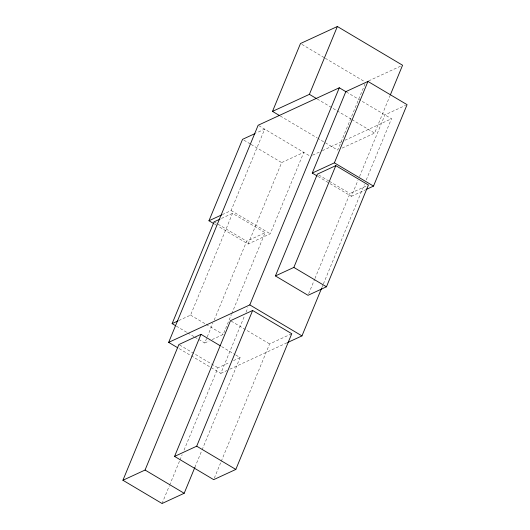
<?xml version="1.0" encoding="UTF-8"?>
<svg xmlns="http://www.w3.org/2000/svg" width="530" height="530" viewBox="0 0 530 530"><rect width="100%" height="100%" fill="white"/><g stroke="black" fill="none" stroke-linecap="round" stroke-linejoin="round"><path stroke-width="0.4" stroke-dasharray="2.65 1.99" d="M222.249 214.637L231.106 210.549L264.669 129.121L256.553 132.871M178.769 320.564L190.568 315.118L232.524 213.338L265.126 232.703L231.69 313.826M194.808 337.106L204.732 343.003L206.939 337.643M207.256 336.881L212.934 323.108M214.193 320.047L246.682 241.223L265.126 232.703M248.1 244.012L281.655 162.584L303.789 152.368L270.227 233.79L248.1 244.012L218.221 226.264M212.106 339.598L223.176 334.483L231.378 314.588M162.047 503.5L169.275 485.964M169.593 485.202L179.65 460.808M179.961 460.047L182.161 454.707M184.049 450.129L217.982 367.793L229.788 362.341M191.211 355.782L220.818 373.372L244.767 315.264M246.026 312.21L247.914 307.619M194.868 467.361L201.778 450.586M202.096 449.824L240.117 357.571L235.85 355.04M365.057 83.8L337.716 150.123L317.868 138.337M214.319 478.126L220.917 462.114M221.235 461.352L269.624 343.943L291.758 333.728M342.142 148.082L374.604 133.09L390 95.731M308.645 293.772L314.641 279.237M314.952 278.469L349.966 193.529L366.932 185.692M330.044 183.638L351.383 196.312L357.969 180.332M359.539 176.53L384.939 114.891L405.602 105.351M321.823 287.73L323.081 284.67M323.399 283.908L364.362 184.513M366.257 179.928L391.465 118.766L347.051 92.379M368.635 80.911L401.097 65.919M312.567 155.197L319.325 152.077M322.333 150.686L341.87 141.669M344.878 140.278L391.465 118.766M221.454 218.446L232.524 213.338M351.383 196.312L365.402 189.839M204.732 343.003L209.158 340.956M233.478 360.639L240.117 357.571M220.818 373.372L226.827 370.596M229.834 369.205L286.942 342.837M301.895 44.374L324.572 57.849M325.281 58.273L364.262 81.428M317.192 98.984L336.331 110.353M337.04 110.777L351.211 119.197M351.92 119.614L374.604 133.09M280.304 116.017L317.159 137.913M258.852 125.67L310.308 156.237M318.782 174.999L328.699 180.896M329.408 181.313L349.966 193.529M317.947 176.45L329.329 183.214M243.959 140.192L250.359 143.994M251.068 144.418L281.655 162.584M231.106 210.549L270.227 233.79M214.08 221.851L246.682 241.223M214.663 224.15L217.512 225.84M231.213 321.127L269.624 343.943M190.568 315.118L205.454 323.956M206.163 324.38L223.176 334.483M221.619 346.587L235.135 354.616M176.377 326.162L187.01 332.476M187.719 332.9L194.099 336.689M179.571 344.97L217.982 367.793M179.226 348.66L190.502 355.365"/><path stroke-width="0.79" d="M213.954 223.726L208.972 220.765L242.535 139.344L255.076 133.553M175.669 325.738L172.124 323.631L214.08 221.851L219.977 219.128M177.815 347.826L168.653 342.38L258.143 125.252L339.299 87.775L346.348 91.962M279.595 115.6L272.506 111.386L300.477 43.533L337.365 26.5L402.568 65.236L390.312 94.969M194.868 467.361L184.182 493.278L162.047 503.5L122.927 480.259L178.862 344.553L200.989 334.331L220.202 345.739M122.927 480.259L145.061 470.037L200.989 334.331M272.506 111.386L309.394 94.353L337.365 26.5M174.569 456.409L230.504 320.703L252.631 310.481L291.758 333.728L235.823 469.434L213.689 479.65L174.569 456.409L196.703 446.187L252.631 310.481M168.653 342.38L249.802 304.902L339.299 87.775M317.238 176.033L312.256 173.071L345.818 91.65L367.952 81.428L407.073 104.668L373.511 186.096L366.137 189.502M275.415 275.938L317.364 174.158L335.808 165.638L368.41 185.01L326.46 286.79L308.016 295.309L275.415 275.938L293.852 267.418L335.808 165.638M312.256 173.071L334.39 162.849L367.952 81.428M287.691 342.486L301.967 335.894L321.505 288.492M208.972 220.765L221.513 214.975M172.124 323.631L178.027 320.908M309.394 94.353L316.483 98.567M334.39 162.849L373.511 186.096M293.852 267.418L326.46 286.79M249.802 304.902L301.967 335.894M196.703 446.187L235.823 469.434M145.061 470.037L184.182 493.278"/></g></svg>
